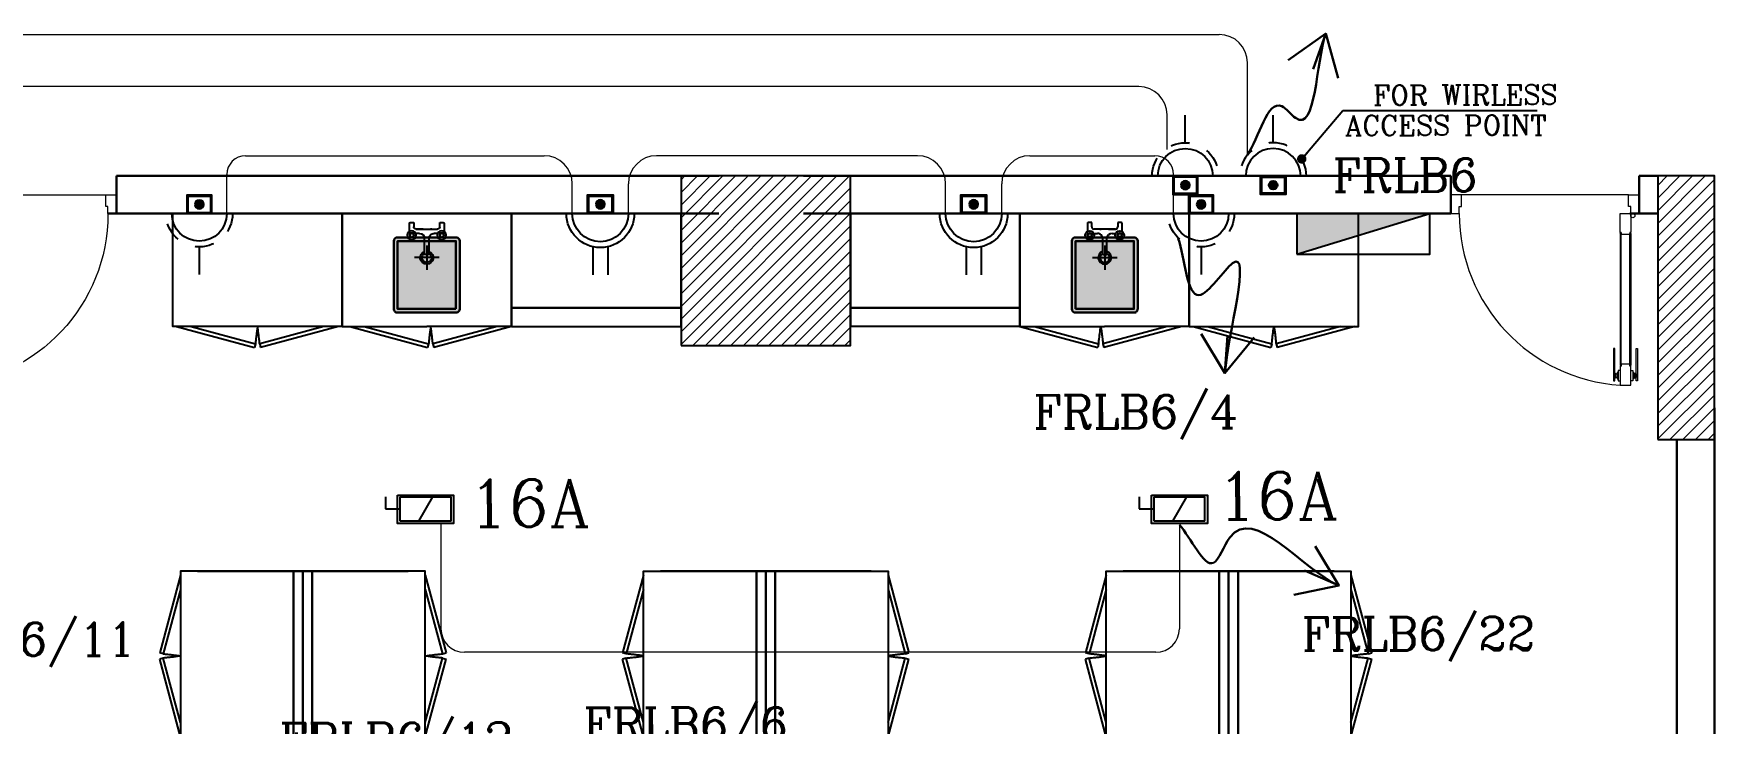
# Model space of a CAD drawing. Extents: x 1315 to 1416, y 473 to 837.
# Drawn here: x 1356.2 to 1365.13, y 781.75 to 785.42 of the extents above; entities that cross this region are included whole.
import ezdxf

# ---------------------------------------------------------------- set-up
doc = ezdxf.new("R2010")
doc.units = 0
doc.header["$MEASUREMENT"] = 0
doc.linetypes.add('ACAD_ISO02W100', pattern=[15, 12, -3])
doc.linetypes.add('DASHED', pattern=[19.049999999999997, 12.7, -6.349999999999998])
doc.layers.get('0').update_dxf_attribs({"color": 252, "linetype": 'CONTINUOUS', "lineweight": 30})
for name, color, linetype in [('-FUR', 252, 'CONTINUOUS'), ('E-SOCKETS', 6, 'CONTINUOUS'), ('E-WIRING', 3, 'CONTINUOUS'), ('ELE', 2, 'CONTINUOUS'), ('SAN', 252, 'CONTINUOUS'), ('WIRING', 4, 'CONTINUOUS')]:
    doc.layers.add(name, color=color, linetype=linetype)
for name, color, linetype, lineweight in [('Column', 252, 'CONTINUOUS', 25), ('DOOR', 252, 'CONTINUOUS', 9), ('hatch', 252, 'CONTINUOUS', 9), ('Socket', 3, 'CONTINUOUS', 15), ('Wall', 252, 'CONTINUOUS', 30), ('WIRRING', 3, 'CONTINUOUS', 5)]:
    doc.layers.add(name, color=color, linetype=linetype, lineweight=lineweight)
doc.styles.add('ARIAL', font='arial.ttf')
doc.styles.add('E80', font='romanc.shx')
doc.dimstyles.new('DIM-100-IN', dxfattribs={"dimtxt": 0.22, "dimasz": 0.1, "dimexe": 0.15, "dimexo": 0.15, "dimgap": 0, "dimtad": 0, "dimrnd": 0.05, "dimzin": 1, "dimdsep": 46, "dimtxsty": 'ARIAL', "dimblk": 'DOT', "dimcen": 0.2, "dimclrd": 256, "dimclre": 256, "dimclrt": 23, "dimadec": 0, "dimazin": 0, "dimtfac": 1, "dimtmove": 2, "dimatfit": 2, "dimldrblk": 'OPEN90', "dimfxl": 0.15, "dimfxlon": 1, "dimtolj": 1, "dimtzin": 0, "dimlwe": -1, "dimarcsym": 0})
doc.dimstyles.get("Standard").update_dxf_attribs({"dimtxt": 0.12, "dimasz": 0.05, "dimexe": 0.18, "dimexo": 0.0625, "dimgap": 0.09, "dimtad": 0, "dimtih": 1, "dimtoh": 1, "dimzin": 0, "dimdsep": 46, "dimtxsty": 'Standard', "dimblk": 'DOT', "dimcen": 0.09, "dimadec": 0, "dimazin": 0, "dimtfac": 1, "dimtofl": 0, "dimtmove": 0, "dimatfit": 3, "dimldrblk": 'DOT', "dimfxl": 1, "dimtolj": 1, "dimtzin": 0, "dimarcsym": 0})

# ---------------------------------------------------------------- blocks, each defined once
blk = doc.blocks.new('d3')
at = {"layer": 'DOOR'}
for p, q in [((45.66219845105368, -61.50542731651468), (45.66219845105368, -60.80552485886247)), ((45.66716108980644, -60.80552485886247), (45.66716108980644, -61.50542731651494)), ((45.71382125365007, -60.80552485886247), (45.71382125365007, -61.50542731651468)), ((45.7187838924022, -61.50542731651468), (45.7187838924022, -60.80552485886222)), ((45.67382831334477, -61.71096816359723), (46.56269897921254, -61.71096816359723))]:
    blk.add_line(p, q, dxfattribs=at)
for points in [[(45.63433404877229, -60.89454661118285), (45.62630653108565, -60.89454661118285), (45.62630653108565, -60.72220313771331), (45.6343340487724, -60.72220313771331)], [(45.66716108980644, -60.79997007745269), (45.66716108980644, -60.81107964027251), (45.71382125364993, -60.81107964027251), (45.71382125364993, -60.79997007745269), (45.7182650787781, -60.79997007745269), (45.7182650787781, -60.69998401207371), (45.7182650787781, -60.69998401207371), (45.66271726467866, -60.69998401207371), (45.66271726467866, -60.79997007745269)], [(45.74664829468384, -60.89454661118285), (45.75467581237065, -60.89454661118285), (45.75467581237065, -60.72220313771307), (45.74664829468399, -60.72220313771307)], [(45.64605292044875, -60.74001100421696), (45.63961907484534, -60.74001100421696), (45.63961907484534, -60.76023358483233), (45.64605292044875, -60.76023358483233)], [(45.73492942300778, -60.74001100421696), (45.74136326861117, -60.74001100421696), (45.74136326861117, -60.76023358483233), (45.73492942300778, -60.76023358483233)], [(45.66716108980621, -61.51098209792485), (45.66716108980621, -61.49987253510492), (45.71382125364958, -61.49987253510492), (45.71382125364958, -61.51098209792485), (45.71826507877768, -61.51098209792485), (45.71826507877768, -61.6109681633037), (45.71826507877768, -61.6109681633037), (45.66271726467816, -61.6109681633037), (45.66271726467816, -61.51098209792485)], [(45.61827927578261, -61.71096816359761), (45.61827901339871, -61.6109681633037), (45.66271726467816, -61.6109681633037), (45.66271752706199, -61.6488688263548), (45.67382708988175, -61.6488688263548), (45.67382831334477, -61.71096816359723)], [(46.61827927578308, -61.71096816359787), (46.61827927556809, -61.61096816361901), (46.57370141590845, -61.61096816330421), (46.57370167829221, -61.6488688263548), (46.56259211547228, -61.6488688263548), (46.56269897921254, -61.71096816359723)]]:
    blk.add_lwpolyline(points, close=True, dxfattribs=at)
for points in [[(45.66271726467858, -60.77775095181284), (45.65160770185864, -60.77775095181284), (45.65160770185864, -60.72220313771307), (45.66271726467858, -60.72220313771307)], [(45.7182650787781, -60.77775095181308), (45.72937464159775, -60.77775095181308), (45.72937464159775, -60.72220313771331), (45.7182650787781, -60.72220313771331)], [(45.65160770185864, -60.76737357491836), (45.64605292044875, -60.76737357491836), (45.64605292044875, -60.73287101413106), (45.65160770185864, -60.73287101413106)], [(45.72937464159775, -60.76737357491771), (45.73492942300778, -60.76737357491771), (45.73492942300778, -60.73287101413093), (45.72937464159791, -60.73287101413093)]]:
    blk.add_lwpolyline(points, dxfattribs=at)
for points in [[(45.6343340487724, -60.74029926468614, -0.9999999999999998), (45.63961907484534, -60.74029926468614), (45.63961907484534, -60.74029926468614), (45.63961907484534, -60.75994532436286), (45.63961907484534, -60.75994532436286, -0.9999999999999998), (45.6343340487724, -60.75994532436286), (45.6343340487724, -60.75994532436286)], [(45.66716108980644, -60.81048749761514), (45.66716108980644, -60.81048749761514, -0.9999999999999998), (45.66716108980644, -60.80056222010982)], [(45.71382125364993, -60.81048749761514), (45.71382125364993, -60.81048749761514, 0.9999999999999998), (45.71382125364993, -60.80056222010982)], [(45.74664829468399, -60.74029926468614, 0.9999999999999998), (45.74136326861117, -60.74029926468614), (45.74136326861117, -60.74029926468614), (45.74136326861117, -60.75994532436314), (45.74136326861117, -60.75994532436314, 0.9999999999999998), (45.74664829468399, -60.75994532436314), (45.74664829468399, -60.75994532436314)], [(45.66716108980621, -61.50046467776253), (45.66716108980621, -61.50046467776253, 0.9999999999999998), (45.66716108980621, -61.51038995526707)], [(45.71382125364958, -61.50046467776253), (45.71382125364958, -61.50046467776253, -0.9999999999999998), (45.71382125364958, -61.51038995526707)]]:
    blk.add_lwpolyline(points, format="xyb", close=True, dxfattribs=at)
blk.add_circle((45.65160770185814, -61.59985860048389), 0.0111095628198811, dxfattribs=at)
blk.add_arc((45.66091376422031, -61.6109681633037), 0.9127876516880132, 359.9999999999772, 86.39767896853138, dxfattribs=at)
blk = doc.blocks.new('YY5Y5')
at = {"layer": 'SAN', "color": 1}
for p, q in [((433.8299524483771, 542.0353399230077), (433.8299524483771, 538.5632871204119)), ((435.7349524483772, 542.4103399230077), (434.2049524483771, 542.4103399230077)), ((435.7349524483772, 540.5528399230077), (435.7349524483772, 542.4103399230077)), ((446.1798405755986, 539.5528399230077), (436.7349524483772, 539.5528399230077)), ((443.0364909099159, 539.5528399230077), (446.1649524483772, 539.5528399230077)), ((447.1649524483772, 542.4103399230077), (447.1649524483772, 540.5528399230075)), ((448.6949524483771, 542.4103399230077), (447.1649524483772, 542.4103399230077)), ((449.0699524483778, 538.5632871204116), (449.0699524483778, 542.0353399230077)), ((434.1620984389513, 537.5616067070109), (433.7030249017836, 538.0206802441787)), ((434.1620984389513, 536.1473931446377), (433.7030249017836, 535.68831960747)), ((435.5763120013245, 537.5616067070109), (436.0353855384922, 538.0206802441787)), ((435.5763120013245, 536.1473931446377), (436.0353855384922, 535.68831960747)), ((436.7200643211554, 537.6478399230076), (438.2474524483773, 537.6478399230076)), ((440.4974524483773, 535.3978399230076), (440.4974524483773, 528.7356687512626)), ((442.4024524483773, 528.7356687512623), (442.4024524483773, 535.3978399230076)), ((444.6524524483772, 537.6478399230076), (446.1798405755986, 537.6478399230076)), ((447.3235928954293, 537.5616067070109), (446.8645193582616, 538.0206802441787)), ((447.3235928954293, 536.1473931446377), (446.8645193582616, 535.68831960747)), ((448.7378064578025, 537.5616067070109), (449.1968799949703, 538.0206802441787)), ((448.7378064578025, 536.1473931446377), (449.1968799949703, 535.68831960747)), ((440.8724524483771, 528.3606687512623), (442.0274524483772, 528.3606687512623))]:
    blk.add_line(p, q, dxfattribs=at)
at = {"layer": 'SAN', "color": 1, "linetype": 'Continuous'}
blk.add_line((439.2287986022243, 539.5528399230077), (439.8634139868383, 539.5528399230077), dxfattribs=at)
at = {"layer": 'SAN', "color": 2, "linetype": 'DASHED'}
for points in [[(441.449952448377, 532.4215514777384), (441.449952448377, 521.6344219997557)], [(436.0563877093855, 527.0279867387471), (446.8435171873685, 527.0279867387471)]]:
    blk.add_lwpolyline(points, dxfattribs=at)
at = {"layer": 'SAN', "color": 1}
for centre, radius in [((434.869205220138, 536.8544999258244), 2), ((448.0306996766159, 536.8544999258244), 2), ((434.869205220138, 536.8544999258244), 1), ((434.869205220138, 536.8544999258244), 0.8), ((448.0306996766159, 536.8544999258244), 1), ((448.0306996766159, 536.8544999258244), 0.8)]:
    blk.add_circle(centre, radius, dxfattribs=at)
for centre, radius, start, end in [((434.2049524483771, 542.0353399230077), 0.375, 90, 180), ((436.7349524483772, 540.5528399230077), 1, 180, 269.9999999999993), ((446.1649524483772, 540.5528399230075), 1, 270, 0), ((448.6949524483771, 542.0353399230077), 0.375, 0, 90), ((438.2474524483773, 535.3978399230076), 2.25, 0, 90.00000000000038), ((444.6524524483772, 535.3978399230076), 2.25, 90.00000000000038, 180), ((441.449952448377, 527.0279867387471), 2.863051791674743, 109.431944475873, 70.56805552411734), ((441.449952448377, 527.0279867387471), 2.078403032943442, 117.2764679737789, 62.72353202620878), ((440.8724524483771, 528.7356687512626), 0.375, 179.9999999999995, 270), ((442.0274524483772, 528.7356687512623), 0.375, 270, 359.9999999999995)]:
    blk.add_arc(centre, radius, start, end, dxfattribs=at)
blk = doc.blocks.new('fd')
at = {"layer": '-FUR'}
h = blk.add_hatch(color=254, dxfattribs=at)
h.paths.add_polyline_path([(1322.663644972406, 576.6994484622995), (1322.353644972406, 576.6994484622998), (1322.353644972406, 577.0594484622998), (1322.663644972406, 577.0594484622997)], flags=16)
edge = h.paths.add_edge_path()
edge.add_line((1322.663644972406, 576.6794484622995), (1322.353644972406, 576.6794484622995))
edge.add_arc((1322.353644972406, 576.6994484622998), 0.0199999999999818, 180, 270, ccw=False)
edge.add_line((1322.333644972406, 576.6994484622998), (1322.333644972406, 577.0594484622998))
edge.add_arc((1322.353644972406, 577.0594484622998), 0.0199999999999818, 90, 180, ccw=False)
edge.add_line((1322.353644972406, 577.0794484622999), (1322.663644972406, 577.0794484622999))
edge.add_arc((1322.663644972406, 577.0594484622997), 0.0199999999999818, 0, 90, ccw=False)
edge.add_line((1322.683644972406, 577.0594484622997), (1322.683644972406, 576.6994484622995))
edge.add_arc((1322.663644972406, 576.6994484622995), 0.0199999999999818, -90, 0, ccw=False)
blk.add_hatch(color=253, dxfattribs=at).paths.add_polyline_path([(1322.663644972406, 577.0594484622997), (1322.663644972406, 576.6994484622995), (1322.353644972406, 576.6994484622998), (1322.353644972406, 577.0594484622998)])
h = blk.add_hatch(color=251, dxfattribs=at)
h.paths.add_polyline_path([(1322.633710555586, 577.0294484622997), (1322.663644972406, 577.0594484622997), (1322.663644972406, 576.6994484622995), (1322.633644972406, 576.7294484622993)])
h.paths.add_polyline_path([(1322.633644972406, 576.7294484622993), (1322.663644972406, 576.6994484622995), (1322.353644972406, 576.6994484622998), (1322.383644972406, 576.7294484622993)])
h = blk.add_hatch(color=252, dxfattribs=at)
h.paths.add_polyline_path([(1322.383644972406, 577.0294484622997), (1322.353644972406, 577.0594484622998), (1322.663644972406, 577.0594484622997), (1322.633710555586, 577.0294484622997)])
h.paths.add_polyline_path([(1322.383644972406, 576.7294484622993), (1322.353644972406, 576.6994484622998), (1322.353644972406, 577.0594484622998), (1322.383644972406, 577.0294484622997)])
for p, q in [((1322.478384221907, 577.2055755229043), (1322.059719286022, 577.2055755229043)), ((1322.478384221907, 577.2055755229043), (1322.959719286022, 577.2055755229043)), ((1322.059719286022, 576.6055755229042), (1322.509719286022, 576.6055755229042)), ((1322.959719286022, 576.6055755229042), (1322.509719286022, 576.6055755229042))]:
    blk.add_line(p, q, dxfattribs=at)
at = {"layer": '-FUR', "linetype": 'ACAD_ISO02W100'}
for p, q in [((1322.059719286022, 577.2055755229042), (1322.509719286022, 577.2055755229042)), ((1322.959719286022, 577.2055755229042), (1322.509719286022, 577.2055755229042)), ((1322.099719286021, 576.6055755229042), (1322.51328276094, 576.4947615237778)), ((1322.176993352126, 576.6055755229042), (1322.518459141842, 576.5140800403037)), ((1322.882445219924, 576.6055755229042), (1322.540979430208, 576.5140800403037)), ((1322.959719286022, 576.6055755229042), (1322.546155811111, 576.4947615237778)), ((1322.518459141842, 576.5140800403037), (1322.51328276094, 576.4947615237778)), ((1322.540979430208, 576.5140800403037), (1322.546155811111, 576.4947615237778))]:
    blk.add_line(p, q, dxfattribs=at)
for centre, start, end in [((1324.044996686052, 576.3726531043372), 171.2611213296332, 174.7069094138), ((1321.014441885998, 576.3726531043372), 5.293090586199872, 8.738878670366793)]:
    blk.add_arc(centre, 1.533074835783438, start, end, dxfattribs=at)
for p, q in [((1322.059719286022, 577.2055755229042), (1322.059719286022, 576.6055755229042)), ((1322.959719286022, 577.2055755229042), (1322.959719286022, 576.6055755229042))]:
    blk.add_line(p, q)
blk.add_lwpolyline([(1322.663644972406, 576.6794484622995), (1322.353644972406, 576.6794484622995, -0.4142135623730955), (1322.333644972406, 576.6994484622998), (1322.333644972406, 577.0594484622998, -0.4142135623730951), (1322.353644972406, 577.0794484622999), (1322.663644972406, 577.0794484622999, -0.4142135623730951), (1322.683644972406, 577.0594484622997), (1322.683644972406, 576.6994484622995, -0.4142135623730955)], format="xyb", close=True)
blk.add_lwpolyline([(1322.663644972406, 576.6794484622995), (1322.353644972406, 576.6794484622995, -0.4142135623730955), (1322.333644972406, 576.6994484622998), (1322.333644972406, 577.0594484622998, -0.4142135623730951), (1322.353644972406, 577.0794484622999), (1322.663644972406, 577.0794484622999, -0.4142135623730951), (1322.683644972406, 577.0594484622997), (1322.683644972406, 576.6994484622995, -0.4142135623730955)], format="xyb", close=True)
blk.add_lwpolyline([(1322.663644972406, 576.6994484622995), (1322.353644972406, 576.6994484622995), (1322.353644972406, 577.0594484622998), (1322.663644972406, 577.0594484622998)], close=True)
at = {"extrusion": (0, 0, -1), "xscale": 0.0121000000000322, "yscale": 0.0121000000000322, "zscale": -0.0121}
blk.add_blockref('YY5Y5', (-1327.850189397031, 570.5947215992311), dxfattribs=at)
blk = doc.blocks.new('juy')
blk.add_line((1322.959719286022, 577.2055755229042), (1322.959719286022, 576.6055755229042))
blk.add_blockref('fd', (0, 0))
blk = doc.blocks.new('5')
at = {"layer": '-FUR', "linetype": 'ACAD_ISO02W100'}
for p, q in [((41999.78853774873, -66320.44784204697), (42000.68853774872, -66320.44784204697)), ((41999.80853774873, -66321.04784204697), (42000.22210122364, -66321.15865604609)), ((41999.88581181482, -66321.04784204697), (42000.22727760455, -66321.13933752957)), ((42000.59126368263, -66321.04784204697), (42000.24979789291, -66321.13933752957)), ((42000.66853774873, -66321.04784204697), (42000.25497427382, -66321.15865604609)), ((42000.22727760455, -66321.13933752957), (42000.22210122364, -66321.15865604609)), ((42000.24979789291, -66321.13933752957), (42000.25497427382, -66321.15865604609))]:
    blk.add_line(p, q, dxfattribs=at)
at = {"layer": '-FUR'}
blk.add_lwpolyline([(41999.78853774873, -66320.44784204697), (42000.68853774872, -66320.44784204697), (42000.68853774872, -66321.04784204697), (41999.78853774873, -66321.04784204697)], close=True, dxfattribs=at)
at = {"layer": '-FUR', "linetype": 'ACAD_ISO02W100'}
for centre, start, end in [((42001.75381514877, -66321.28076446554), 171.2611213296356, 174.7069094137794), ((41998.72326034871, -66321.28076446554), 5.29309058622053, 8.738878670364311)]:
    blk.add_arc(centre, 1.533074835783438, start, end, dxfattribs=at)
blk = doc.blocks.new('ba7es')
at = {"layer": '-FUR', "linetype": 'ACAD_ISO02W100'}
blk.add_line((1323.889523409866, 576.6577940327383), (1322.989523409867, 576.6577940327383), dxfattribs=at)
for p, q in [((1323.889523409866, 577.2577940327384), (1322.989523409866, 577.2577940327384)), ((1322.989523409866, 577.2577940327384), (1322.989523409866, 576.6577940327383)), ((1323.889523409866, 576.6577940327383), (1323.889523409866, 577.2577940327384)), ((1322.989523409866, 576.6577940327383), (1322.989523409866, 576.7577940327385)), ((1322.989523409866, 576.7577940327385), (1323.889523409866, 576.7577940327385))]:
    blk.add_line(p, q)
blk = doc.blocks.new('LAB1')
h = blk.add_hatch(color=256)
h.set_gradient(color1=(255, 191, 127), color2=(255, 181, 107), one_color=1, tint=0.7099999785423279)
edge = h.paths.add_edge_path(flags=16)
edge.add_line((996.4236898773501, 478.6412218644508), (996.73368987735, 478.641221864451))
edge.add_arc((996.73368987735, 478.661221864451), 0.0199999999999818, 270, 360)
edge.add_line((996.75368987735, 478.661221864451), (996.75368987735, 479.0212218644512))
edge.add_arc((996.73368987735, 479.0212218644511), 0.0199999999999818, 360, 450)
edge.add_line((996.73368987735, 479.0412218644511), (996.4236898773501, 479.0412218644509))
edge.add_arc((996.4236898773501, 479.0212218644509), 0.0199999999999818, 450, 540)
edge.add_line((996.40368987735, 479.0212218644509), (996.40368987735, 478.6612218644509))
edge.add_arc((996.4236898773501, 478.6612218644507), 0.0199999999999818, 540, 630)
edge = h.paths.add_edge_path()
edge.add_arc((996.6583169188265, 479.0524344504411), 0.0242000000000644, 180, 540, ccw=False)
edge = h.paths.add_edge_path(flags=16)
edge.add_arc((996.6583169188265, 479.0524344504411), 0.0121000000000322, 180, 540, ccw=False)
edge = h.paths.add_edge_path(flags=16)
edge.add_arc((996.6583169188265, 479.0524344504411), 0.0096800000000258, 180, 540, ccw=False)
edge = h.paths.add_edge_path(flags=16)
edge.add_line((996.6668729108786, 479.0438784583888), (996.6724277006784, 479.038323668589))
edge = h.paths.add_edge_path(flags=16)
edge.add_line((996.6668729108786, 479.0609904424933), (996.6724277006784, 479.066545232293))
edge = h.paths.add_edge_path(flags=16)
edge.add_line((996.6497609267736, 479.0438784583888), (996.644206136974, 479.038323668589))
edge = h.paths.add_edge_path(flags=16)
edge.add_line((996.6497609267736, 479.0609904424933), (996.644206136974, 479.066545232293))
h = blk.add_hatch(color=256)
h.set_gradient(color1=(255, 191, 127), color2=(255, 181, 107), one_color=1, tint=0.7099999785423279)
edge = h.paths.add_edge_path(flags=16)
edge.add_line((996.4236898773501, 478.6412218644508), (996.73368987735, 478.641221864451))
edge.add_arc((996.73368987735, 478.661221864451), 0.0199999999999818, 270, 360)
edge.add_line((996.75368987735, 478.661221864451), (996.75368987735, 479.0212218644512))
edge.add_arc((996.73368987735, 479.0212218644511), 0.0199999999999818, 360, 450)
edge.add_line((996.73368987735, 479.0412218644511), (996.4236898773501, 479.0412218644509))
edge.add_arc((996.4236898773501, 479.0212218644509), 0.0199999999999818, 450, 540)
edge.add_line((996.40368987735, 479.0212218644509), (996.40368987735, 478.6612218644509))
edge.add_arc((996.4236898773501, 478.6612218644507), 0.0199999999999818, 540, 630)
edge = h.paths.add_edge_path()
edge.add_arc((996.4990628359024, 479.0524344504411), 0.0242000000000644, 180, 540, ccw=False)
edge = h.paths.add_edge_path(flags=16)
edge.add_arc((996.4990628359024, 479.0524344504411), 0.0121000000000322, 180, 540, ccw=False)
edge = h.paths.add_edge_path(flags=16)
edge.add_arc((996.4990628359024, 479.0524344504411), 0.0096800000000258, 180, 540, ccw=False)
edge = h.paths.add_edge_path(flags=16)
edge.add_line((996.5076188279547, 479.0438784583888), (996.5131736177547, 479.038323668589))
edge = h.paths.add_edge_path(flags=16)
edge.add_line((996.5076188279547, 479.0609904424933), (996.5131736177547, 479.066545232293))
edge = h.paths.add_edge_path(flags=16)
edge.add_line((996.49050684385, 479.0438784583888), (996.4849520540503, 479.038323668589))
edge = h.paths.add_edge_path(flags=16)
edge.add_line((996.49050684385, 479.0609904424933), (996.4849520540503, 479.066545232293))
h = blk.add_hatch(color=256)
h.set_gradient(color1=(255, 191, 127), color2=(255, 181, 107), one_color=1, tint=0.7099999785423279)
h.paths.add_polyline_path([(996.4236898773501, 478.6612218644507), (996.73368987735, 478.661221864451), (996.73368987735, 479.0212218644511), (996.4236898773501, 479.0212218644509)], flags=0)
edge = h.paths.add_edge_path(flags=17)
edge.add_line((996.4236898773501, 478.6412218644508), (996.73368987735, 478.641221864451))
edge.add_arc((996.73368987735, 478.661221864451), 0.0199999999999818, 270, 360)
edge.add_line((996.75368987735, 478.661221864451), (996.75368987735, 479.0212218644512))
edge.add_arc((996.73368987735, 479.0212218644511), 0.0199999999999818, 360, 450)
edge.add_line((996.73368987735, 479.0412218644511), (996.4236898773501, 479.0412218644509))
edge.add_arc((996.4236898773501, 479.0212218644509), 0.0199999999999818, 450, 540)
edge.add_line((996.40368987735, 479.0212218644509), (996.40368987735, 478.6612218644509))
edge.add_arc((996.4236898773501, 478.6612218644507), 0.0199999999999818, 540, 630)
edge = h.paths.add_edge_path(flags=0)
edge.add_line((996.5902151273643, 478.9541965932295), (996.5902151273643, 479.0348088644072))
edge = h.paths.add_edge_path(flags=0)
edge.add_line((996.5671646273644, 479.034808864407), (996.5671646273644, 478.9541965932293))
edge = h.paths.add_edge_path(flags=0)
edge.add_line((996.5786898773644, 478.9987957742196), (996.5786898773644, 478.8682715075369))
edge = h.paths.add_edge_path(flags=0)
edge.add_line((996.5134277440224, 478.9335336408782), (996.6439520107064, 478.9335336408782))
edge = h.paths.add_edge_path(flags=0)
edge.add_arc((996.5786898773644, 478.9335336408782), 0.0346429266793566, 109.43194447633019, 430.5680555236698, ccw=False)
edge = h.paths.add_edge_path(flags=0)
edge.add_arc((996.5786898773644, 478.9335336408782), 0.0251486766986826, 117.27646797364989, 422.7235320263502, ccw=False)
edge = h.paths.add_edge_path(flags=0)
edge.add_arc((996.5856776273644, 478.9541965932295), 0.0045375000000121, 270, 360, ccw=False)
edge = h.paths.add_edge_path(flags=0)
edge.add_arc((996.5717021273643, 478.9541965932295), 0.0045375000000121, 180, 270, ccw=False)
edge = h.paths.add_edge_path(flags=0)
edge.add_line((996.5717021273643, 478.9496590932295), (996.5856776273644, 478.9496590932295))
edge = h.paths.add_edge_path(flags=16)
edge.add_arc((996.6583169188265, 479.0524344504411), 0.0121000000000322, 180, 540, ccw=False)
edge = h.paths.add_edge_path(flags=16)
edge.add_line((996.5076188279547, 479.0438784583888), (996.5131736177547, 479.038323668589))
edge = h.paths.add_edge_path(flags=16)
edge.add_line((996.49050684385, 479.0438784583888), (996.4849520540503, 479.038323668589))
edge = h.paths.add_edge_path(flags=16)
edge.add_line((996.6668729108786, 479.0438784583888), (996.6724277006784, 479.038323668589))
edge = h.paths.add_edge_path(flags=16)
edge.add_line((996.6497609267736, 479.0438784583888), (996.644206136974, 479.038323668589))
h = blk.add_hatch(color=256)
h.set_gradient(color1=(255, 191, 127), color2=(255, 181, 107), one_color=1, tint=0.7099999785423279)
edge = h.paths.add_edge_path(flags=17)
edge.add_line((996.4236898773501, 478.6412218644508), (996.73368987735, 478.641221864451))
edge.add_arc((996.73368987735, 478.661221864451), 0.0199999999999818, 270, 360)
edge.add_line((996.75368987735, 478.661221864451), (996.75368987735, 479.0212218644512))
edge.add_arc((996.73368987735, 479.0212218644511), 0.0199999999999818, 360, 450)
edge.add_line((996.73368987735, 479.0412218644511), (996.4236898773501, 479.0412218644509))
edge.add_arc((996.4236898773501, 479.0212218644509), 0.0199999999999818, 450, 540)
edge.add_line((996.40368987735, 479.0212218644509), (996.40368987735, 478.6612218644509))
edge.add_arc((996.4236898773501, 478.6612218644507), 0.0199999999999818, 540, 630)
h.paths.add_polyline_path([(996.4236898773501, 478.6612218644507), (996.73368987735, 478.661221864451), (996.73368987735, 479.0212218644511), (996.4236898773501, 479.0212218644509)], flags=0)
edge = h.paths.add_edge_path(flags=0)
edge.add_line((996.5902151273643, 478.9541965932295), (996.5902151273643, 479.0348088644072))
edge = h.paths.add_edge_path(flags=0)
edge.add_line((996.5671646273644, 479.034808864407), (996.5671646273644, 478.9541965932293))
edge = h.paths.add_edge_path(flags=0)
edge.add_line((996.5786898773644, 478.9987957742196), (996.5786898773644, 478.8682715075369))
edge = h.paths.add_edge_path(flags=0)
edge.add_line((996.5134277440224, 478.9335336408782), (996.6439520107064, 478.9335336408782))
edge = h.paths.add_edge_path(flags=0)
edge.add_arc((996.5786898773644, 478.9335336408782), 0.0346429266793566, 109.43194447633019, 430.5680555236698, ccw=False)
edge = h.paths.add_edge_path(flags=0)
edge.add_arc((996.5786898773644, 478.9335336408782), 0.0251486766986826, 117.27646797364989, 422.7235320263502, ccw=False)
edge = h.paths.add_edge_path(flags=0)
edge.add_arc((996.5856776273644, 478.9541965932295), 0.0045375000000121, 270, 360, ccw=False)
edge = h.paths.add_edge_path(flags=0)
edge.add_arc((996.5717021273643, 478.9541965932295), 0.0045375000000121, 180, 270, ccw=False)
edge = h.paths.add_edge_path(flags=0)
edge.add_line((996.5717021273643, 478.9496590932295), (996.5856776273644, 478.9496590932295))
edge = h.paths.add_edge_path(flags=16)
edge.add_arc((996.6583169188265, 479.0524344504411), 0.0121000000000322, 180, 540, ccw=False)
edge = h.paths.add_edge_path(flags=16)
edge.add_line((996.5076188279547, 479.0438784583888), (996.5131736177547, 479.038323668589))
edge = h.paths.add_edge_path(flags=16)
edge.add_line((996.49050684385, 479.0438784583888), (996.4849520540503, 479.038323668589))
edge = h.paths.add_edge_path(flags=16)
edge.add_line((996.6668729108786, 479.0438784583888), (996.6724277006784, 479.038323668589))
edge = h.paths.add_edge_path(flags=16)
edge.add_line((996.6497609267736, 479.0438784583888), (996.644206136974, 479.038323668589))
h = blk.add_hatch(color=256)
h.set_gradient(color1=(255, 191, 127), color2=(255, 181, 107), one_color=1, tint=0.7099999785423279)
edge = h.paths.add_edge_path(flags=16)
edge.add_line((996.4236898773501, 478.6412218644508), (996.73368987735, 478.641221864451))
edge.add_arc((996.73368987735, 478.661221864451), 0.0199999999999818, 270, 360)
edge.add_line((996.75368987735, 478.661221864451), (996.75368987735, 479.0212218644512))
edge.add_arc((996.73368987735, 479.0212218644511), 0.0199999999999818, 360, 450)
edge.add_line((996.73368987735, 479.0412218644511), (996.4236898773501, 479.0412218644509))
edge.add_arc((996.4236898773501, 479.0212218644509), 0.0199999999999818, 450, 540)
edge.add_line((996.40368987735, 479.0212218644509), (996.40368987735, 478.6612218644509))
edge.add_arc((996.4236898773501, 478.6612218644507), 0.0199999999999818, 540, 630)
h.paths.add_polyline_path([(996.4236898773501, 478.6612218644507), (996.73368987735, 478.661221864451), (996.73368987735, 479.0212218644511), (996.4236898773501, 479.0212218644509)], flags=0)
edge = h.paths.add_edge_path(flags=17)
edge.add_line((996.4236898773501, 478.6412218644508), (996.73368987735, 478.641221864451))
edge.add_arc((996.73368987735, 478.661221864451), 0.0199999999999818, 270, 360)
edge.add_line((996.75368987735, 478.661221864451), (996.75368987735, 479.0212218644512))
edge.add_arc((996.73368987735, 479.0212218644511), 0.0199999999999818, 360, 450)
edge.add_line((996.73368987735, 479.0412218644511), (996.4236898773501, 479.0412218644509))
edge.add_arc((996.4236898773501, 479.0212218644509), 0.0199999999999818, 450, 540)
edge.add_line((996.40368987735, 479.0212218644509), (996.40368987735, 478.6612218644509))
edge.add_arc((996.4236898773501, 478.6612218644507), 0.0199999999999818, 540, 630)
edge = h.paths.add_edge_path(flags=0)
edge.add_line((996.5902151273643, 478.9541965932295), (996.5902151273643, 479.0348088644072))
edge = h.paths.add_edge_path(flags=0)
edge.add_line((996.5671646273644, 479.034808864407), (996.5671646273644, 478.9541965932293))
edge = h.paths.add_edge_path(flags=0)
edge.add_line((996.5786898773644, 478.9987957742196), (996.5786898773644, 478.8682715075369))
edge = h.paths.add_edge_path(flags=0)
edge.add_line((996.5134277440224, 478.9335336408782), (996.6439520107064, 478.9335336408782))
edge = h.paths.add_edge_path(flags=0)
edge.add_arc((996.5786898773644, 478.9335336408782), 0.0346429266793566, 109.43194447633019, 430.5680555236698, ccw=False)
edge = h.paths.add_edge_path(flags=0)
edge.add_arc((996.5786898773644, 478.9335336408782), 0.0251486766986826, 117.27646797364989, 422.7235320263502, ccw=False)
edge = h.paths.add_edge_path(flags=0)
edge.add_arc((996.5856776273644, 478.9541965932295), 0.0045375000000121, 270, 360, ccw=False)
edge = h.paths.add_edge_path(flags=0)
edge.add_arc((996.5717021273643, 478.9541965932295), 0.0045375000000121, 180, 270, ccw=False)
edge = h.paths.add_edge_path(flags=0)
edge.add_line((996.5717021273643, 478.9496590932295), (996.5856776273644, 478.9496590932295))
edge = h.paths.add_edge_path(flags=16)
edge.add_arc((996.4990628359024, 479.0524344504411), 0.0121000000000322, 180, 540, ccw=False)
edge = h.paths.add_edge_path(flags=16)
edge.add_arc((996.6583169188265, 479.0524344504411), 0.0121000000000322, 180, 540, ccw=False)
edge = h.paths.add_edge_path(flags=16)
edge.add_line((996.5076188279547, 479.0438784583888), (996.5131736177547, 479.038323668589))
edge = h.paths.add_edge_path(flags=16)
edge.add_line((996.49050684385, 479.0438784583888), (996.4849520540503, 479.038323668589))
edge = h.paths.add_edge_path(flags=16)
edge.add_line((996.6668729108786, 479.0438784583888), (996.6724277006784, 479.038323668589))
edge = h.paths.add_edge_path(flags=16)
edge.add_line((996.6497609267736, 479.0438784583888), (996.644206136974, 479.038323668589))
h = blk.add_hatch(color=256)
h.set_gradient(color1=(255, 191, 127), color2=(255, 181, 107), one_color=1, tint=0.7099999785423279)
edge = h.paths.add_edge_path(flags=16)
edge.add_line((996.4236898773501, 478.6412218644508), (996.73368987735, 478.641221864451))
edge.add_arc((996.73368987735, 478.661221864451), 0.0199999999999818, 270, 360)
edge.add_line((996.75368987735, 478.661221864451), (996.75368987735, 479.0212218644512))
edge.add_arc((996.73368987735, 479.0212218644511), 0.0199999999999818, 360, 450)
edge.add_line((996.73368987735, 479.0412218644511), (996.4236898773501, 479.0412218644509))
edge.add_arc((996.4236898773501, 479.0212218644509), 0.0199999999999818, 450, 540)
edge.add_line((996.40368987735, 479.0212218644509), (996.40368987735, 478.6612218644509))
edge.add_arc((996.4236898773501, 478.6612218644507), 0.0199999999999818, 540, 630)
edge = h.paths.add_edge_path(flags=0)
edge.add_line((996.5902151273643, 478.9541965932295), (996.5902151273643, 479.0348088644072))
edge = h.paths.add_edge_path()
edge.add_arc((996.6174401273644, 479.034808864407), 0.0272250000000725, 450, 540, ccw=False)
h = blk.add_hatch(color=256)
h.set_gradient(color1=(255, 191, 127), color2=(255, 181, 107), one_color=1, tint=0.7099999785423279)
edge = h.paths.add_edge_path(flags=16)
edge.add_line((996.4236898773501, 478.6412218644508), (996.73368987735, 478.641221864451))
edge.add_arc((996.73368987735, 478.661221864451), 0.0199999999999818, 270, 360)
edge.add_line((996.75368987735, 478.661221864451), (996.75368987735, 479.0212218644512))
edge.add_arc((996.73368987735, 479.0212218644511), 0.0199999999999818, 360, 450)
edge.add_line((996.73368987735, 479.0412218644511), (996.4236898773501, 479.0412218644509))
edge.add_arc((996.4236898773501, 479.0212218644509), 0.0199999999999818, 450, 540)
edge.add_line((996.40368987735, 479.0212218644509), (996.40368987735, 478.6612218644509))
edge.add_arc((996.4236898773501, 478.6612218644507), 0.0199999999999818, 540, 630)
edge = h.paths.add_edge_path(flags=0)
edge.add_line((996.5671646273644, 479.034808864407), (996.5671646273644, 478.9541965932293))
edge = h.paths.add_edge_path()
edge.add_arc((996.5399396273642, 479.034808864407), 0.0272250000000725, 360, 450, ccw=False)
for p, q in [((991.7585180241445, 477.2673489250402), (992.8785180241446, 477.2673489250402)), ((992.2685180241488, 477.2673489250402), (992.36851802414, 477.2673489250402)), ((992.2685180241488, 477.2673489250402), (992.2685180241473, 472.6653232457307)), ((992.3185180241444, 477.2673489250402), (992.3185180241444, 471.649207624385)), ((992.3685180241383, 472.6657932795911), (992.36851802414, 477.2673489250402)), ((995.3376155637253, 477.2673489250402), (994.217615563725, 477.2673489250402)), ((994.8276155637207, 477.2673489250402), (994.7276155637295, 477.2673489250402)), ((994.7276155637312, 472.6657932795911), (994.7276155637295, 477.2673489250402)), ((994.7776155637252, 477.2673489250402), (994.7776155637252, 471.649207624385)), ((994.8276155637207, 477.2673489250402), (994.8276155637219, 472.6653232457307)), ((997.7967131033057, 477.2673489250402), (996.6767131033057, 477.2673489250402)), ((997.2867131033013, 477.2673489250402), (997.1867131033099, 477.2673489250402)), ((997.1867131033116, 472.6657932795911), (997.1867131033099, 477.2673489250402)), ((997.2367131033056, 477.2673489250402), (997.2367131033056, 471.649207624385)), ((997.2867131033013, 477.2673489250402), (997.2867131033023, 472.6653232457307))]:
    blk.add_line(p, q)
for name, p in [('5', (-41008.160922185, 66799.615190972)), ('juy', (-329.5321037222905, -98.03822659784842)), ('ba7es', (-327.7619078461412, -98.09044510768295))]:
    blk.add_blockref(name, p)
at = {"xscale": -1}
for name, p in [('ba7es', (2317.317138973591, -98.09044510768295)), ('juy', (2319.087334849756, -98.03822659784873)), ('5', (42997.71615331247, 66799.615190972))]:
    blk.add_blockref(name, p, dxfattribs=at)
for p, rotation in [((67312.71636007114, -41523.42118882368), 270), ((-65328.07932402282, 42477.05588667373), 90)]:
    blk.add_blockref('5', p, dxfattribs=dict(at, rotation=rotation))
for p, rotation in [((67315.17545761069, 42477.05588667373), 270), ((-65325.62022648327, -41523.42118882368), 90), ((67317.63455515027, 42477.05588667373), 270), ((-65323.16112894369, -41523.42118882368), 90)]:
    blk.add_blockref('5', p, dxfattribs=dict(rotation=rotation))
blk = doc.blocks.new('_Dot')
at = {"color": 0, "linetype": 'ByBlock', "lineweight": -2}
blk.add_line((-0.5, 0), (-1, 0), dxfattribs=at)
at = {"color": 0, "linetype": 'ByBlock', "const_width": 0.5}
blk.add_lwpolyline([(-0.25, 0, 1), (0.25, 0, 1)], format="xyb", close=True, dxfattribs=at)
blk = doc.blocks.new('220v wp')
at = {"layer": 'E-SOCKETS'}
blk.add_hatch(color=2, dxfattribs=at).paths.add_polyline_path([(384916.9614332173, 119867.0174152404, 1), (384850.7994644494, 119867.0174152404, 1)])
at = {"layer": 'E-SOCKETS', "color": 2}
for p, q in [((384883.8804488731, 120186.3438343438), (384883.8804488731, 120393.015653129)), ((385133.8804488479, 119936.3438343184), (384633.8804488985, 119936.3438343184)), ((385125.6018742993, 119936.3438343184), (384642.1590233676, 119936.3438343184))]:
    blk.add_line(p, q, dxfattribs=at)
for points in [[(384789.2815006464, 119936.3438343184), (384978.4793970204, 119936.3438343184), (384978.4793970204, 119797.6909962018), (384789.2815006464, 119797.6909962018)], [(384798.3697303323, 119927.2556046724), (384969.3911674139, 119927.2556046724), (384969.3911674139, 119806.779225848), (384798.3697303323, 119806.779225848)]]:
    blk.add_lwpolyline(points, close=True, dxfattribs=at)
blk.add_circle((384883.8804488731, 119867.0174152404), 33.08098435951976, dxfattribs=at)
at = {"layer": 'E-SOCKETS', "color": 7, "linetype": 'DASHED'}
blk.add_arc((384883.8804488731, 119936.3438343184), 250.0000000253088, 0, 180, dxfattribs=at)
at = {"layer": 'E-SOCKETS', "color": 2}
blk.add_arc((384883.8804488731, 119936.3438343184), 206.6718187852848, 0, 180, dxfattribs=at)
blk = doc.blocks.new('0PB')
at = {"layer": 'ELE'}
blk.add_hatch(color=256, dxfattribs=at).paths.add_polyline_path([(0.2999999999999971, -0.0749999999999886), (0.2999999999999971, 0.1081413886665246), (-0.2999999999999971, -0.0749999999999886)])
at = {"layer": 'ELE', "color": 5}
blk.add_line((0.2999999999999971, 0.1081413886665246), (-0.2999999999999971, -0.0749999999999886), dxfattribs=at)
at = {"layer": 'ELE', "color": 1}
blk.add_lwpolyline([(0.2999999999999971, 0.1081413886665246), (-0.2999999999999971, 0.1081413886665246), (-0.2999999999999971, -0.0749999999999886), (0.2999999999999971, -0.0749999999999886)], close=True, dxfattribs=at)
blk = doc.blocks.new('DOPLEX SOCKET WP')
at = {"layer": 'E-SOCKETS'}
blk.add_hatch(color=2, dxfattribs=at).paths.add_polyline_path([(48.2532611035053, -124.29059782744, -1), (48.30099661166494, -124.29059782744, -1)])
at = {"layer": 'E-SOCKETS', "color": 2}
for p, q in [((48.2373361917759, -124.0647439479652), (48.2373361917759, -123.9156313312499)), ((48.31733619177592, -124.0647439479652), (48.31733619177592, -123.9156313312499)), ((48.09675518880148, -124.2405791852421), (48.45750252631127, -124.2405791852421)), ((48.1027281362556, -124.2405791852421), (48.4515295789145, -124.2405791852421))]:
    blk.add_line(p, q, dxfattribs=at)
for points in [[(48.34538149497138, -124.2405791852421), (48.2088762201988, -124.2405791852421), (48.2088762201988, -124.3406164696096), (48.34538149497138, -124.3406164696096)], [(48.33882438564699, -124.2471362945363), (48.21543332946589, -124.2471362945363), (48.21543332946589, -124.3340593603151), (48.33882438564699, -124.3340593603151)]]:
    blk.add_lwpolyline(points, close=True, dxfattribs=at)
blk.add_circle((48.27712885755642, -124.29059782744), 0.0238677540622166, dxfattribs=at)
at = {"layer": 'E-SOCKETS', "color": 7, "linetype": 'DASHED'}
blk.add_arc((48.27712885755642, -124.2405791852421), 0.1803736687914216, 0, 180, dxfattribs=at)
at = {"layer": 'E-SOCKETS', "color": 2}
blk.add_arc((48.27712885755642, -124.2405791852421), 0.1491126167452952, 0, 180, dxfattribs=at)
blk = doc.blocks.new('LOAD BREAK SWITCH IP')
at = {"layer": 'E-SOCKETS', "color": 6}
for p, q in [((1958.319177332392, -128.1367113628075), (1958.319177332392, -128.2674302523955)), ((1958.319177332392, -128.2674302523955), (1958.478696618229, -128.2674302523955)), ((1958.478696618229, -128.1367113628075), (1959.031317226181, -128.1367113628075)), ((1958.478696618229, -128.3981491417507), (1958.478696618229, -128.1367113628075)), ((1959.031317226181, -128.3981491417507), (1959.031317226181, -128.1367113628075)), ((1959.031317226181, -128.3981491417507), (1958.478696618229, -128.3981491417507))]:
    blk.add_line(p, q, dxfattribs=at)
at = {"layer": 'E-SOCKETS', "color": 3}
blk.add_line((1958.83047750828, -128.1367113628075), (1958.679536336131, -128.3981491417507), dxfattribs=at)
at = {"layer": 'E-SOCKETS', "color": 7}
blk.add_lwpolyline([(1958.450942635479, -128.1179605156635), (1959.058616114946, -128.1179605156635), (1959.058616114946, -128.4242977324775), (1958.450942635479, -128.4242977324775)], close=True, dxfattribs=at)
blk = doc.blocks.new('F.CC IP DIS SWITCH')
at = {"layer": 'Socket', "color": 3, "linetype": 'Continuous', "xscale": 0.4899999999999807, "yscale": 0.4899999999999807, "zscale": 0.4899999999999807, "rotation": 90}
blk.add_blockref('LOAD BREAK SWITCH IP', (1308.564696798169, -154.641793490027), dxfattribs=at)

msp = doc.modelspace()

# ---------------------------------------------------------------- hatches: boundary and pattern name
at = {"layer": 'hatch'}
h = msp.add_hatch(dxfattribs=at)
h.set_pattern_fill('ANSI31', color=256, scale=0.015, style=0)
h.set_pattern_definition([(45, (1587.068480360086, 461.5378796172952), (-0.0336759604540093, 0.0336759604540093), [])])
h.paths.add_polyline_path([(1359.636320426567, 783.7599444587681), (1360.536320426567, 783.7599444587681), (1360.536320426567, 784.6599444587686), (1359.636320426567, 784.6599444587686)])
h = msp.add_hatch(dxfattribs=at)
h.set_pattern_fill('ANSI31', color=256, scale=0.015, style=0)
h.set_pattern_definition([(45, (1560.843480360086, 460.7378796172946), (-0.0336759604540093, 0.0336759604540093), [])])
h.paths.add_polyline_path([(1364.826320426568, 783.2599444587677), (1365.126320426568, 783.2599444587677), (1365.126320426568, 784.6599444587679), (1364.826320426568, 784.6599444587679)])

# ---------------------------------------------------------------- linework, layer by layer
at = {"layer": 'Column'}
for points in [[(1359.636320426567, 783.7599444587681), (1360.536320426567, 783.7599444587681), (1360.536320426567, 784.6599444587686), (1359.636320426567, 784.6599444587686)], [(1364.826320426568, 783.2599444587677), (1365.126320426568, 783.2599444587677), (1365.126320426568, 784.6599444587679), (1364.826320426568, 784.6599444587679)]]:
    msp.add_lwpolyline(points, close=True, dxfattribs=at)
at = {"layer": 'Wall', "linetype": 'Continuous'}
for p, q in [((1359.836320426567, 784.6599444587683), (1356.636320426566, 784.6599444587683)), ((1356.636320426566, 784.4599440654071), (1356.636320426566, 784.6599444587683)), ((1359.836320426567, 784.6599444587683), (1356.636320426566, 784.6599444587683)), ((1356.636320426566, 784.4599440654071), (1356.636320426566, 784.6599444587683)), ((1360.286320321941, 784.6599444587683), (1363.726320321941, 784.6599444587683)), ((1360.286320321941, 784.6599444587683), (1363.726320321941, 784.6599444587683)), ((1363.726320321941, 784.4599444587686), (1363.726320321941, 784.6599444587686)), ((1363.726320321941, 784.4599444587686), (1363.726320321941, 784.6599444587686)), ((1364.726320321941, 784.6599444587683), (1364.826320426567, 784.6599444587683)), ((1364.726320321941, 784.4599444587686), (1364.726320321941, 784.6599444587686)), ((1359.836320426567, 784.4599444587682), (1356.591742960269, 784.4599444587682)), ((1359.836320426567, 784.4599444587682), (1356.591742960269, 784.4599444587682)), ((1360.286320321941, 784.4599444587682), (1363.726320321941, 784.4599444587682)), ((1360.286320321941, 784.4599444587682), (1363.726320321941, 784.4599444587682)), ((1364.676320321941, 784.4599444587686), (1364.826320426567, 784.4599444587686)), ((1365.126320426567, 783.4284549127951), (1365.126320426567, 776.3599444587677)), ((1364.92632053117, 783.2599444587677), (1364.92632053117, 776.3599444587677))]:
    msp.add_line(p, q, dxfattribs=at)
at = {"layer": 'WIRRING', "linetype": 'Continuous'}
for p, q in [((1340.692741041625, 785.4117339969554), (1362.495736763004, 785.4117339969554)), ((1362.645736763004, 784.7721535940436), (1362.645736763004, 785.2617339969554)), ((1362.068354880628, 785.1347298173979), (1349.163726667846, 785.1347298173979)), ((1362.218354880629, 784.8000535889412), (1362.218354880629, 784.9847298173979)), ((1362.277318479169, 784.3318565151975), (1362.277318479169, 784.3237047136482)), ((1358.36041047706, 782.8138917088736), (1358.36041047706, 782.2542617818733)), ((1362.284271796215, 782.807129464914), (1362.284271796215, 782.2542617818733)), ((1362.159271796215, 782.1292617818733), (1358.48541047706, 782.1292617818733))]:
    msp.add_line(p, q, dxfattribs=at)
at = {"layer": 'WIRRING', "color": 3}
for p, q in [((1357.322974397797, 784.7673843263988), (1358.908420702521, 784.7673843263988)), ((1360.891889395371, 784.7673843263988), (1359.506645935954, 784.7673843263988)), ((1361.490114628919, 784.7673843263988), (1362.152985955835, 784.7673843263988)), ((1357.222974397797, 784.4599444587682), (1357.222974397797, 784.6673843263987)), ((1362.252985955834, 784.4599444587682), (1362.252985955834, 784.6673843263987)), ((1359.058420702521, 784.4599444587682), (1359.058420702521, 784.6173843263988)), ((1359.356645935954, 784.4599444587682), (1359.356645935954, 784.6173843263988)), ((1361.041889395371, 784.4599444587682), (1361.041889395371, 784.6173843263988)), ((1361.340114628919, 784.4599444587682), (1361.340114628919, 784.6173843263988))]:
    msp.add_line(p, q, dxfattribs=at)
at = {"layer": 'WIRRING', "linetype": 'Continuous'}
for centre, radius, start, end in [((1362.495736763004, 785.2617339969554), 0.15, 0, 90), ((1362.068354880628, 784.9847298173979), 0.15, 0, 90), ((1358.48541047706, 782.2542617818733), 0.125, 180, 270), ((1362.159271796215, 782.2542617818733), 0.125, 270, 0)]:
    msp.add_arc(centre, radius, start, end, dxfattribs=at)
at = {"layer": 'WIRRING', "color": 3}
for centre, radius, start, end in [((1357.322974397797, 784.6673843263987), 0.1, 90, 180), ((1358.908420702521, 784.6173843263988), 0.15, 0, 90), ((1359.506645935954, 784.6173843263988), 0.15, 90, 180), ((1360.891889395371, 784.6173843263988), 0.15, 0, 90), ((1361.490114628919, 784.6173843263988), 0.15, 90, 180), ((1362.152985955835, 784.6673843263987), 0.1, 0, 90)]:
    msp.add_arc(centre, radius, start, end, dxfattribs=at)

# ---------------------------------------------------------------- block references
at = {"linetype": 'Continuous', "xscale": -1, "rotation": 180}
msp.add_blockref('d3', (1310.018041544575, 722.8489762951492), dxfattribs=at)
at = {"linetype": 'Continuous', "rotation": 180}
msp.add_blockref('d3', (1410.344599597724, 722.8489762954645), dxfattribs=at)
at = {"color": 3}
msp.add_blockref('LAB1', (365.3087048628414, 305.2925955337128), dxfattribs=at)
at = {"layer": 'E-SOCKETS'}
for p, xscale, yscale, zscale in [((1634.402169441765, 699.8731196476883), -0.0007069318784261, 0.0007069318781987, 0.0007069318782705), ((1090.69559395209, 699.8731196476883), 0.0007069318784261, 0.0007069318784261, 0.0007069318784261)]:
    msp.add_blockref('220v wp', p, dxfattribs=dict(at, xscale=xscale, yscale=yscale, zscale=zscale))
at = {"layer": 'E-SOCKETS', "xscale": -0.0007069318784261, "yscale": 0.0007069318781987, "zscale": 0.0007069318782705, "rotation": 180}
for p in [(1084.990186919086, 869.2467692766875), (1090.312404271267, 869.2467692766875)]:
    msp.add_blockref('220v wp', p, dxfattribs=at)
at = {"layer": 'E-WIRING', "xscale": 1.176042218903489, "yscale": 1.176042218903489, "zscale": 1.176042218903489, "rotation": 180}
msp.add_blockref('0PB', (1363.26099412886, 784.3717412923722), dxfattribs=at)
at = {"layer": 'WIRRING', "linetype": 'Continuous', "xscale": -1, "rotation": 180}
for p in [(1310.930404461652, 660.219365273526), (1312.91387315456, 660.219365273526)]:
    msp.add_blockref('DOPLEX SOCKET WP', p, dxfattribs=at)
at = {"layer": 'WIRRING', "rotation": 270}
for p in [(553.1308497045106, 2154.306494395955), (557.1364509394189, 2154.306494395955)]:
    msp.add_blockref('F.CC IP DIS SWITCH', p, dxfattribs=at)

# ---------------------------------------------------------------- texts
at = {"layer": 'WIRING', "color": 7, "extrusion": (5.961400285249998e-05, -0.0211733752347225, 0.9997758171847029), "style": 'E80'}
for s, height, p in [('FOR WIRLESS', 0.10584, (1365.518038876968, 781.0194747715079, -16.56068738389729)), ('ACCESS POINT', 0.10584, (1365.368673666813, 780.8581176826759, -16.5492320029764)), ('16A', 0.252, (1364.678978718313, 778.8203808196754, -16.49401919933688)), ('16A', 0.252, (1360.703042989422, 778.7923875783817, -16.49342635267965)), ('FRLB6/11', 0.1764, (1357.696192993356, 778.114222845825, -16.47906403963127)), ('FRLB6/6', 0.1764, (1361.312719292363, 777.6535411069673, -16.46930762642915))]:
    msp.add_text(s, height=height, dxfattribs=at).set_placement(p)
at = {"layer": 'WIRING', "color": 7, "extrusion": (5.961400285250001e-05, -0.0211733752347225, 0.999775817184703), "style": 'E80'}
for s, p in [('FRLB6', (1365.302496326636, 780.5591478643604, -16.53412905635265)), ('FRLB6/4', (1363.708349997709, 779.3066651391805, -16.50431782929199)), ('FRLB6/22', (1365.131290918937, 778.1230832383922, -16.47925168685869)), ('FRLB6/12', (1359.698147572304, 777.5769771425936, -16.46768613894698))]:
    msp.add_text(s, height=0.1764, dxfattribs=at).set_placement(p)

# ---------------------------------------------------------------- leaders
at = {"layer": 'WIRRING', "color": 6, "linetype": 'ByBlock', "path_type": 1}
for points in [[(1363.061520107639, 785.4162968406638), (1362.901272578837, 784.9683391227175), (1362.828310200164, 785.0300042773174), (1362.645736763004, 784.7721535940436)], [(1362.526030824678, 783.6127805190143), (1362.566840707137, 784.196812671335), (1362.388070182428, 784.0268991865972), (1362.277318479169, 784.3277806144229)], [(1363.131286501714, 782.4836408593455), (1362.551107619695, 782.7394393236183), (1362.464571292409, 782.6044905402596), (1362.284271796215, 782.807129464914)]]:
    msp.add_leader(points, dimstyle='DIM-100-IN', override={"dimasz": 0.2, "dimgap": 0.1, "dimtad": 0, "dimfxl": 1.25, "dimfxlon": 1}, dxfattribs=at)
at = {"layer": 'WIRRING', "color": 3}
msp.add_leader([(1362.934007931962, 784.7505685850491), (1363.151479019279, 785.0070520871678), (1364.184906062816, 785.0070520871678)], dimstyle='Standard', override={"dimgap": 0.09, "dimtad": 0, "dimfxl": 0.15, "dimfxlon": 1}, dxfattribs=at)

doc.saveas('drawing.dxf')
